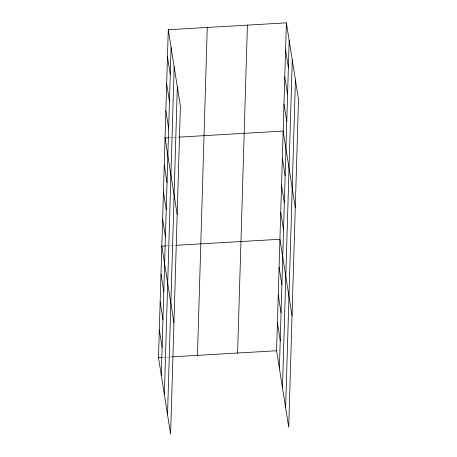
<?xml version="1.0" encoding="UTF-8"?>
<svg xmlns="http://www.w3.org/2000/svg" width="457" height="457" viewBox="0 0 457 457"><rect width="100%" height="100%" fill="white"/><g stroke="black" fill="none" stroke-linecap="round" stroke-linejoin="round"><path stroke-width="0.34" stroke-dasharray="2.29 1.71" d="M169.307 137.688L178.516 137.157M166.074 245.9L173.157 245.483M173.866 245.443L175.282 245.363M162.743 357.385L169.827 356.974M170.535 356.928L171.952 356.848"/><path stroke-width="0.69" d="M168.285 29.734L180.406 106.253L170.61 434.15L158.488 357.631L168.285 29.734L286.39 22.85L298.512 99.369L288.715 427.266L276.594 350.748L286.39 22.85M161.287 375.288L171.084 47.385M164.36 394.711L174.163 66.813M167.53 414.728L177.327 86.824M197.464 355.363L207.261 27.46M237.617 353.021L247.414 25.124M279.387 368.405L289.19 40.507M282.466 387.827L292.263 59.93M285.636 407.844L295.433 79.941M168.599 137.734L165.051 137.94L177.173 214.459M179.224 137.111L283.157 131.056L295.279 207.575M165.365 245.94L161.824 246.146L173.94 322.665M175.991 245.318L279.924 239.262L292.046 315.781M158.488 357.631L162.035 357.425M172.66 356.808L276.594 350.748M285.585 49.904L288.378 67.556M284.774 76.953L287.573 94.61M283.968 104.007L286.762 121.659M282.352 158.111L285.145 175.762M281.541 185.159L284.34 202.817M280.735 212.214L283.529 229.865M279.09 267.134L281.889 284.791M278.262 295.005L281.055 312.662M277.428 322.876L280.221 340.534M167.479 56.782L170.272 74.44M166.668 83.837L169.467 101.488M165.862 110.885L168.656 128.543M164.246 164.988L167.045 182.646M163.44 192.043L166.234 209.694M162.629 219.092L165.428 236.749M160.99 274.017L163.783 291.675M160.156 301.888L162.949 319.546M159.322 329.76L162.121 347.417"/></g></svg>
